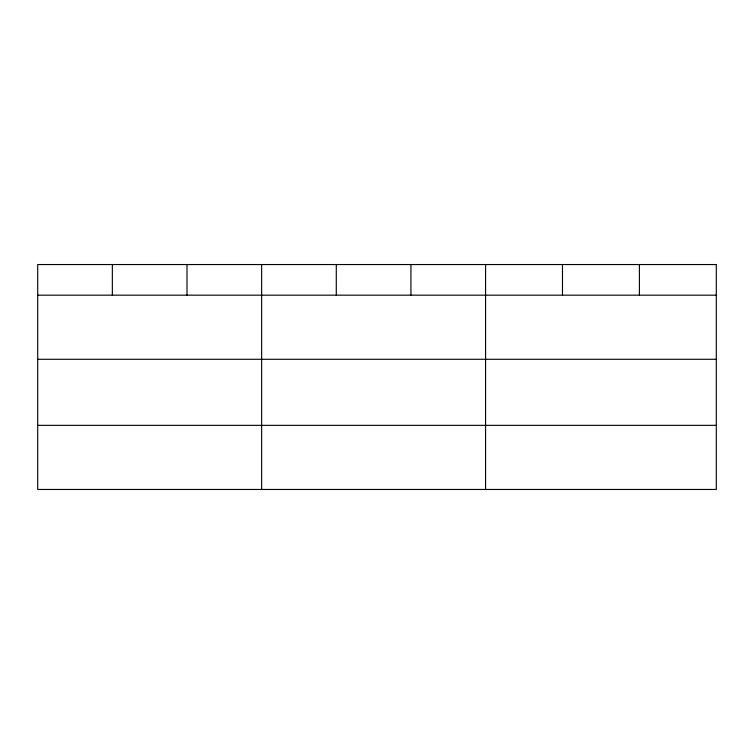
<?xml version="1.0" encoding="UTF-8"?>
<svg xmlns="http://www.w3.org/2000/svg" width="754" height="754" viewBox="0 0 754 754"><rect width="100%" height="100%" fill="white"/><g stroke="black" fill="none" stroke-linecap="round" stroke-linejoin="round"><path stroke-width="1.13" d="M37.7 295.172L716.3 295.172M37.7 359.281L716.3 359.281M37.7 425.341L716.3 425.341M639.392 264.541L639.392 295.172M562.484 264.541L562.484 295.172M485.576 264.541L485.576 489.459M410.93 264.541L410.93 295.172M336.284 264.541L336.284 295.172M261.638 264.541L261.638 489.459M186.992 264.541L186.992 295.172M112.346 264.541L112.346 295.172M716.3 264.541L37.7 264.541L37.7 489.459L716.3 489.459L716.3 264.541"/></g></svg>
